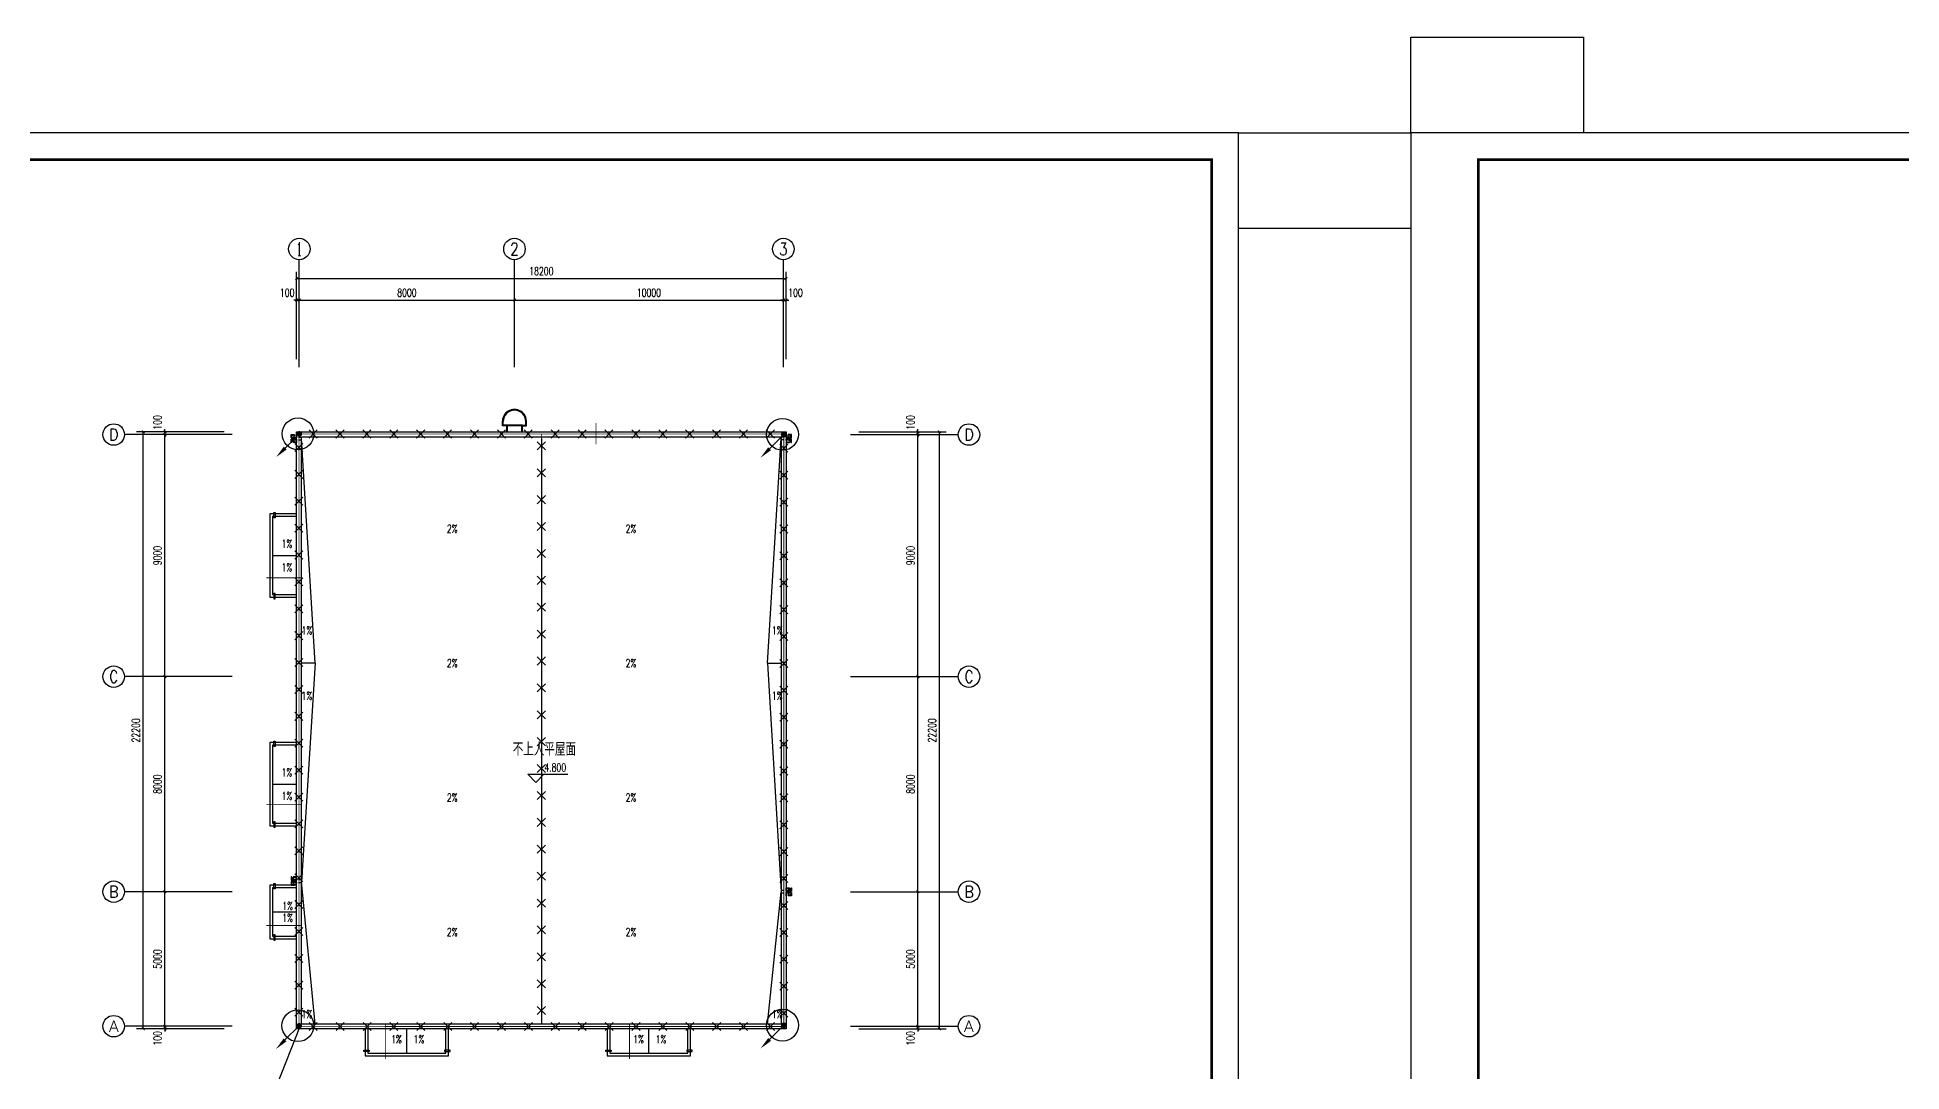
# Model space of a CAD drawing. Extents: x 5211311 to 5622788, y -441754 to -251897.
# Drawn here: x 5462449 to 5531773, y -400025 to -361561 of the extents above; entities that cross this region are included whole.
import ezdxf
from ezdxf.enums import TextEntityAlignment as Align

# ---------------------------------------------------------------- set-up
doc = ezdxf.new("R2010")
doc.units = 0
doc.header["$LTSCALE"] = 1000
doc.header["$MEASUREMENT"] = 0
doc.linetypes.add('CONTINOUS', pattern=[0])
doc.linetypes.add('DASH_50', pattern=[0.175, 0.125, -0.05])
doc.layers.get('0').update_dxf_attribs({"linetype": 'CONTINUOUS'})
doc.layers.get('Defpoints').update_dxf_attribs({"linetype": 'CONTINUOUS'})
doc.layers.add('_0', color=7, linetype='CONTINUOUS', lineweight=25)
for name, color, linetype in [('AXIS_TEXT', 7, 'CONTINUOUS'), ('DOTE', 252, 'CONTINUOUS'), ('LAYER1', 143, 'CONTINUOUS'), ('LWIRE', 4, 'CONTINUOUS'), ('PUB_TITLE', 4, 'CONTINUOUS'), ('WIRE-避雷', 4, 'CONTINUOUS'), ('图名', 15, 'CONTINUOUS'), ('建筑底图', 251, 'CONTINUOUS'), ('电气', 3, 'CONTINUOUS')]:
    doc.layers.add(name, color=color, linetype=linetype)
doc.styles.add('_HZTXT', font='txt.shx', dxfattribs={"width": 0.8, "bigfont": 'HZTXT.shx'})
doc.styles.add('_TCH_AXIS', font='COMPLEX', dxfattribs={"bigfont": 'GBCBIG'})
doc.styles.add('_TCH_DIM', font='SIMPLEX', dxfattribs={"bigfont": 'GBCBIG'})
doc.styles.add('_TCH_DIM_T3', font='SIMPLEX', dxfattribs={"width": 0.705882, "bigfont": 'GBCBIG'})
doc.styles.add('COMPLEX', font='COMPLEX')
doc.styles.get("Standard").update_dxf_attribs({"font": 'GBENOR', "bigfont": 'GBCBIG'})
doc.dimstyles.new('_TCH_ARCH&&100', dxfattribs={"dimtxt": 297.5, "dimasz": 100, "dimexe": 250, "dimexo": 300, "dimgap": 126.25, "dimtad": 1, "dimdec": 0, "dimzin": 0, "dimdsep": 46, "dimtxsty": '_TCH_DIM_T3', "dimblk": 'ARCHTICK', "dimcen": 0.09, "dimclrt": 7, "dimazin": 2, "dimtfac": 1, "dimtdec": 0, "dimtix": 1, "dimtmove": 2, "dimatfit": 3, "dimfxl": 0, "dimtolj": 1, "dimtzin": 0, "dimarcsym": 0})

# ---------------------------------------------------------------- blocks, each defined once
blk = doc.blocks.new('A$C05153518')
at = {"layer": 'LAYER1'}
h = blk.add_hatch(color=256, dxfattribs=at)
edge = h.paths.add_edge_path()
edge.add_ellipse((200, 200), major_axis=(77.8, 77.8), ratio=1, start_angle=315, end_angle=405, ccw=False)
edge.add_line((310, 200), (300, 200))
edge.add_ellipse((200, 200), major_axis=(-70.7, 70.7), ratio=1, start_angle=225, end_angle=315)
edge.add_line((200, 300), (200, 310))
edge = h.paths.add_edge_path()
edge.add_line((200, 310), (200, 300))
edge.add_ellipse((200, 200), major_axis=(70.7, 70.7), ratio=1, start_angle=45, end_angle=135)
edge.add_line((100, 200), (90, 200))
edge.add_ellipse((200, 200), major_axis=(-77.8, 77.8), ratio=1, start_angle=-45, end_angle=45, ccw=False)
edge = h.paths.add_edge_path()
edge.add_line((90, 200), (100, 200))
edge.add_ellipse((200, 200), major_axis=(-70.7, 70.7), ratio=1, start_angle=45, end_angle=135)
edge.add_line((200, 100), (200, 90))
edge.add_ellipse((200, 200), major_axis=(77.8, 77.8), ratio=1, start_angle=135, end_angle=225, ccw=False)
edge = h.paths.add_edge_path()
edge.add_line((300, 200), (310, 200))
edge.add_ellipse((200, 200), major_axis=(-77.8, 77.8), ratio=1, start_angle=135, end_angle=225, ccw=False)
edge.add_line((200, 90), (200, 100))
edge.add_ellipse((200, 200), major_axis=(70.7, 70.7), ratio=1, start_angle=225, end_angle=315)
h = blk.add_hatch(color=256, dxfattribs=at)
edge = h.paths.add_edge_path()
edge.add_ellipse((200, 200), major_axis=(77.8, 77.8), ratio=1, start_angle=315, end_angle=405, ccw=False)
edge.add_line((310, 200), (300, 200))
edge.add_ellipse((200, 200), major_axis=(-70.7, 70.7), ratio=1, start_angle=225, end_angle=315)
edge.add_line((200, 300), (200, 310))
edge = h.paths.add_edge_path()
edge.add_line((200, 310), (200, 300))
edge.add_ellipse((200, 200), major_axis=(70.7, 70.7), ratio=1, start_angle=45, end_angle=135)
edge.add_line((100, 200), (90, 200))
edge.add_ellipse((200, 200), major_axis=(-77.8, 77.8), ratio=1, start_angle=-45, end_angle=45, ccw=False)
edge = h.paths.add_edge_path()
edge.add_line((90, 200), (100, 200))
edge.add_ellipse((200, 200), major_axis=(-70.7, 70.7), ratio=1, start_angle=45, end_angle=135)
edge.add_line((200, 100), (200, 90))
edge.add_ellipse((200, 200), major_axis=(77.8, 77.8), ratio=1, start_angle=135, end_angle=225, ccw=False)
edge = h.paths.add_edge_path()
edge.add_line((300, 200), (310, 200))
edge.add_ellipse((200, 200), major_axis=(-77.8, 77.8), ratio=1, start_angle=135, end_angle=225, ccw=False)
edge.add_line((200, 90), (200, 100))
edge.add_ellipse((200, 200), major_axis=(70.7, 70.7), ratio=1, start_angle=225, end_angle=315)
at = {"layer": 'DOTE'}
for p, q in [((400, 200), (0, 200)), ((200, 400), (200, 0)), ((200, 400), (200, 0)), ((200, 400), (200, 0))]:
    blk.add_line(p, q, dxfattribs=at)
at = {"layer": 'LAYER1'}
for radius in [110, 110, 100, 100]:
    blk.add_circle((200, 200), radius, dxfattribs=at)
blk = doc.blocks.new('A$C395401BF')
at = {"layer": 'LAYER1', "xscale": -0.5, "yscale": 0.5, "zscale": 0.5, "rotation": 180}
blk.add_blockref('A$C05153518', (0, 200), dxfattribs=at)
blk = doc.blocks.new('34343434')
at = {"layer": 'DOTE'}
blk.add_line((57410, 27919), (57410, 28119), dxfattribs=at)
at = {"layer": 'LAYER1', "linetype": 'DASH_50'}
for p, q in [((57410, 28069), (57070, 28069)), ((57410, 27969), (57070, 27969)), ((57436, 28062), (57490, 28149))]:
    blk.add_line(p, q, dxfattribs=at)
for points in [[(57310, 27869), (57310, 28169), (57510, 28169), (57510, 27869)], [(57330, 27889), (57330, 28149), (57490, 28149), (57490, 27889)]]:
    blk.add_lwpolyline(points, close=True, dxfattribs=at)
at = {"layer": 'LAYER1', "linetype": 'CONTINOUS'}
blk.add_circle((57410, 28019), 50, dxfattribs=at)
at = {"rotation": 270}
blk.add_blockref('A$C395401BF', (57310, 28119), dxfattribs=at)
blk = doc.blocks.new('_ArchTick')
at = {"color": 0, "linetype": 'ByBlock', "const_width": 0.4}
blk.add_lwpolyline([(-0.5, -0.5), (0.5, 0.5)], dxfattribs=at)
blk = doc.blocks.new('*D30')
at = {"layer": 'Defpoints', "color": 0, "transparency": 16777216}
for p in [(5492692, -398333), (5492692, -398433), (5495192, -398333)]:
    blk.add_point(p, dxfattribs=at)
at = {"layer": '建筑底图', "color": 0, "lineweight": -2, "transparency": 16777216}
for p, q in [((5492992, -398333), (5495442, -398333)), ((5492992, -398433), (5495442, -398433)), ((5495192, -398333), (5495192, -398233)), ((5495192, -398433), (5495192, -398333)), ((5495192, -398433), (5495192, -398533))]:
    blk.add_line(p, q, dxfattribs=at)
at = {"layer": '建筑底图', "color": 0, "lineweight": -2, "transparency": 16777216, "xscale": 100, "yscale": 100, "zscale": 100}
for p, rotation in [((5495192, -398333), 270), ((5495192, -398433), 90)]:
    blk.add_blockref('_ArchTick', p, dxfattribs=dict(at, rotation=rotation))
at = {"layer": '建筑底图', "color": 7, "transparency": 16777216, "insert": (5494917, -398783), "char_height": 297.5, "attachment_point": 5, "rotation": 90, "style": '_TCH_DIM_T3'}
blk.add_mtext('\\A1;100', dxfattribs=at)
blk = doc.blocks.new('*D31')
at = {"layer": 'Defpoints', "color": 0, "transparency": 16777216}
for p in [(5492692, -393333), (5495192, -393333), (5492692, -398333)]:
    blk.add_point(p, dxfattribs=at)
at = {"layer": '建筑底图', "color": 0, "lineweight": -2, "transparency": 16777216}
for p, q in [((5492992, -393333), (5495442, -393333)), ((5495192, -398333), (5495192, -393333)), ((5492992, -398333), (5495442, -398333))]:
    blk.add_line(p, q, dxfattribs=at)
at = {"layer": '建筑底图', "color": 0, "lineweight": -2, "transparency": 16777216, "xscale": 100, "yscale": 100, "zscale": 100}
for p, rotation in [((5495192, -393333), 90), ((5495192, -398333), 270)]:
    blk.add_blockref('_ArchTick', p, dxfattribs=dict(at, rotation=rotation))
at = {"layer": '建筑底图', "color": 7, "transparency": 16777216, "insert": (5494917, -395833), "char_height": 297.5, "attachment_point": 5, "rotation": 90, "style": '_TCH_DIM_T3'}
blk.add_mtext('\\A1;5000', dxfattribs=at)
blk = doc.blocks.new('*D32')
at = {"layer": 'Defpoints', "color": 0, "transparency": 16777216}
for p in [(5492692, -385333), (5495192, -385333), (5492692, -393333)]:
    blk.add_point(p, dxfattribs=at)
at = {"layer": '建筑底图', "color": 0, "lineweight": -2, "transparency": 16777216}
for p, q in [((5492992, -385333), (5495442, -385333)), ((5495192, -393333), (5495192, -385333)), ((5492992, -393333), (5495442, -393333))]:
    blk.add_line(p, q, dxfattribs=at)
at = {"layer": '建筑底图', "color": 0, "lineweight": -2, "transparency": 16777216, "xscale": 100, "yscale": 100, "zscale": 100}
for p, rotation in [((5495192, -385333), 90), ((5495192, -393333), 270)]:
    blk.add_blockref('_ArchTick', p, dxfattribs=dict(at, rotation=rotation))
at = {"layer": '建筑底图', "color": 7, "transparency": 16777216, "insert": (5494917, -389333), "char_height": 297.5, "attachment_point": 5, "rotation": 90, "style": '_TCH_DIM_T3'}
blk.add_mtext('\\A1;8000', dxfattribs=at)
blk = doc.blocks.new('*D33')
at = {"layer": 'Defpoints', "color": 0, "transparency": 16777216}
for p in [(5492692, -376333), (5495192, -376333), (5492692, -385333)]:
    blk.add_point(p, dxfattribs=at)
at = {"layer": '建筑底图', "color": 0, "lineweight": -2, "transparency": 16777216}
for p, q in [((5492992, -376333), (5495442, -376333)), ((5495192, -385333), (5495192, -376333)), ((5492992, -385333), (5495442, -385333))]:
    blk.add_line(p, q, dxfattribs=at)
at = {"layer": '建筑底图', "color": 0, "lineweight": -2, "transparency": 16777216, "xscale": 100, "yscale": 100, "zscale": 100}
for p, rotation in [((5495192, -376333), 90), ((5495192, -385333), 270)]:
    blk.add_blockref('_ArchTick', p, dxfattribs=dict(at, rotation=rotation))
at = {"layer": '建筑底图', "color": 7, "transparency": 16777216, "insert": (5494917, -380833), "char_height": 297.5, "attachment_point": 5, "rotation": 90, "style": '_TCH_DIM_T3'}
blk.add_mtext('\\A1;9000', dxfattribs=at)
blk = doc.blocks.new('*D34')
at = {"layer": 'Defpoints', "color": 0, "transparency": 16777216}
for p in [(5492692, -376233), (5492692, -376333), (5495192, -376233)]:
    blk.add_point(p, dxfattribs=at)
at = {"layer": '建筑底图', "color": 0, "lineweight": -2, "transparency": 16777216}
for p, q in [((5492992, -376233), (5495442, -376233)), ((5492992, -376333), (5495442, -376333)), ((5495192, -376233), (5495192, -376133)), ((5495192, -376333), (5495192, -376233)), ((5495192, -376333), (5495192, -376433))]:
    blk.add_line(p, q, dxfattribs=at)
at = {"layer": '建筑底图', "color": 0, "lineweight": -2, "transparency": 16777216, "xscale": 100, "yscale": 100, "zscale": 100}
for p, rotation in [((5495192, -376233), 270), ((5495192, -376333), 90)]:
    blk.add_blockref('_ArchTick', p, dxfattribs=dict(at, rotation=rotation))
at = {"layer": '建筑底图', "color": 7, "transparency": 16777216, "insert": (5494917, -375883), "char_height": 297.5, "attachment_point": 5, "rotation": 90, "style": '_TCH_DIM_T3'}
blk.add_mtext('\\A1;100', dxfattribs=at)
blk = doc.blocks.new('*D35')
at = {"layer": 'Defpoints', "color": 0, "transparency": 16777216}
for p in [(5492692, -376233), (5495992, -376233), (5492692, -398433)]:
    blk.add_point(p, dxfattribs=at)
at = {"layer": '建筑底图', "color": 0, "lineweight": -2, "transparency": 16777216}
for p, q in [((5492992, -376233), (5496242, -376233)), ((5495992, -398433), (5495992, -376233)), ((5492992, -398433), (5496242, -398433))]:
    blk.add_line(p, q, dxfattribs=at)
at = {"layer": '建筑底图', "color": 0, "lineweight": -2, "transparency": 16777216, "xscale": 100, "yscale": 100, "zscale": 100}
for p, rotation in [((5495992, -376233), 90), ((5495992, -398433), 270)]:
    blk.add_blockref('_ArchTick', p, dxfattribs=dict(at, rotation=rotation))
at = {"layer": '建筑底图', "color": 7, "transparency": 16777216, "insert": (5495717, -387333), "char_height": 297.5, "attachment_point": 5, "rotation": 90, "style": '_TCH_DIM_T3'}
blk.add_mtext('\\A1;22200', dxfattribs=at)
blk = doc.blocks.new('*D36')
at = {"layer": 'Defpoints', "color": 0, "transparency": 16777216}
for p in [(5467192, -398333), (5469692, -398333), (5469692, -398433)]:
    blk.add_point(p, dxfattribs=at)
at = {"layer": '建筑底图', "color": 0, "lineweight": -2, "transparency": 16777216}
for p, q in [((5469392, -398333), (5466942, -398333)), ((5469392, -398433), (5466942, -398433)), ((5467192, -398333), (5467192, -398233)), ((5467192, -398433), (5467192, -398333)), ((5467192, -398433), (5467192, -398533))]:
    blk.add_line(p, q, dxfattribs=at)
at = {"layer": '建筑底图', "color": 0, "lineweight": -2, "transparency": 16777216, "xscale": 100, "yscale": 100, "zscale": 100}
for p, rotation in [((5467192, -398333), 270), ((5467192, -398433), 90)]:
    blk.add_blockref('_ArchTick', p, dxfattribs=dict(at, rotation=rotation))
at = {"layer": '建筑底图', "color": 7, "transparency": 16777216, "insert": (5466917, -398783), "char_height": 297.5, "attachment_point": 5, "rotation": 90, "style": '_TCH_DIM_T3'}
blk.add_mtext('\\A1;100', dxfattribs=at)
blk = doc.blocks.new('*D37')
at = {"layer": 'Defpoints', "color": 0, "transparency": 16777216}
for p in [(5467192, -393333), (5469692, -393333), (5469692, -398333)]:
    blk.add_point(p, dxfattribs=at)
at = {"layer": '建筑底图', "color": 0, "lineweight": -2, "transparency": 16777216}
for p, q in [((5469392, -393333), (5466942, -393333)), ((5467192, -398333), (5467192, -393333)), ((5469392, -398333), (5466942, -398333))]:
    blk.add_line(p, q, dxfattribs=at)
at = {"layer": '建筑底图', "color": 0, "lineweight": -2, "transparency": 16777216, "xscale": 100, "yscale": 100, "zscale": 100}
for p, rotation in [((5467192, -393333), 90), ((5467192, -398333), 270)]:
    blk.add_blockref('_ArchTick', p, dxfattribs=dict(at, rotation=rotation))
at = {"layer": '建筑底图', "color": 7, "transparency": 16777216, "insert": (5466917, -395833), "char_height": 297.5, "attachment_point": 5, "rotation": 90, "style": '_TCH_DIM_T3'}
blk.add_mtext('\\A1;5000', dxfattribs=at)
blk = doc.blocks.new('*D38')
at = {"layer": 'Defpoints', "color": 0, "transparency": 16777216}
for p in [(5467192, -385333), (5469692, -385333), (5469692, -393333)]:
    blk.add_point(p, dxfattribs=at)
at = {"layer": '建筑底图', "color": 0, "lineweight": -2, "transparency": 16777216}
for p, q in [((5469392, -385333), (5466942, -385333)), ((5467192, -393333), (5467192, -385333)), ((5469392, -393333), (5466942, -393333))]:
    blk.add_line(p, q, dxfattribs=at)
at = {"layer": '建筑底图', "color": 0, "lineweight": -2, "transparency": 16777216, "xscale": 100, "yscale": 100, "zscale": 100}
for p, rotation in [((5467192, -385333), 90), ((5467192, -393333), 270)]:
    blk.add_blockref('_ArchTick', p, dxfattribs=dict(at, rotation=rotation))
at = {"layer": '建筑底图', "color": 7, "transparency": 16777216, "insert": (5466917, -389333), "char_height": 297.5, "attachment_point": 5, "rotation": 90, "style": '_TCH_DIM_T3'}
blk.add_mtext('\\A1;8000', dxfattribs=at)
blk = doc.blocks.new('*D39')
at = {"layer": 'Defpoints', "color": 0, "transparency": 16777216}
for p in [(5467192, -376333), (5469692, -376333), (5469692, -385333)]:
    blk.add_point(p, dxfattribs=at)
at = {"layer": '建筑底图', "color": 0, "lineweight": -2, "transparency": 16777216}
for p, q in [((5469392, -376333), (5466942, -376333)), ((5467192, -385333), (5467192, -376333)), ((5469392, -385333), (5466942, -385333))]:
    blk.add_line(p, q, dxfattribs=at)
at = {"layer": '建筑底图', "color": 0, "lineweight": -2, "transparency": 16777216, "xscale": 100, "yscale": 100, "zscale": 100}
for p, rotation in [((5467192, -376333), 90), ((5467192, -385333), 270)]:
    blk.add_blockref('_ArchTick', p, dxfattribs=dict(at, rotation=rotation))
at = {"layer": '建筑底图', "color": 7, "transparency": 16777216, "insert": (5466917, -380833), "char_height": 297.5, "attachment_point": 5, "rotation": 90, "style": '_TCH_DIM_T3'}
blk.add_mtext('\\A1;9000', dxfattribs=at)
blk = doc.blocks.new('*D40')
at = {"layer": 'Defpoints', "color": 0, "transparency": 16777216}
for p in [(5467192, -376233), (5469692, -376233), (5469692, -376333)]:
    blk.add_point(p, dxfattribs=at)
at = {"layer": '建筑底图', "color": 0, "lineweight": -2, "transparency": 16777216}
for p, q in [((5469392, -376233), (5466942, -376233)), ((5469392, -376333), (5466942, -376333)), ((5467192, -376233), (5467192, -376133)), ((5467192, -376333), (5467192, -376233)), ((5467192, -376333), (5467192, -376433))]:
    blk.add_line(p, q, dxfattribs=at)
at = {"layer": '建筑底图', "color": 0, "lineweight": -2, "transparency": 16777216, "xscale": 100, "yscale": 100, "zscale": 100}
for p, rotation in [((5467192, -376233), 270), ((5467192, -376333), 90)]:
    blk.add_blockref('_ArchTick', p, dxfattribs=dict(at, rotation=rotation))
at = {"layer": '建筑底图', "color": 7, "transparency": 16777216, "insert": (5466917, -375883), "char_height": 297.5, "attachment_point": 5, "rotation": 90, "style": '_TCH_DIM_T3'}
blk.add_mtext('\\A1;100', dxfattribs=at)
blk = doc.blocks.new('*D41')
at = {"layer": 'Defpoints', "color": 0, "transparency": 16777216}
for p in [(5466392, -376233), (5469692, -376233), (5469692, -398433)]:
    blk.add_point(p, dxfattribs=at)
at = {"layer": '建筑底图', "color": 0, "lineweight": -2, "transparency": 16777216}
for p, q in [((5469392, -376233), (5466142, -376233)), ((5466392, -398433), (5466392, -376233)), ((5469392, -398433), (5466142, -398433))]:
    blk.add_line(p, q, dxfattribs=at)
at = {"layer": '建筑底图', "color": 0, "lineweight": -2, "transparency": 16777216, "xscale": 100, "yscale": 100, "zscale": 100}
for p, rotation in [((5466392, -376233), 90), ((5466392, -398433), 270)]:
    blk.add_blockref('_ArchTick', p, dxfattribs=dict(at, rotation=rotation))
at = {"layer": '建筑底图', "color": 7, "transparency": 16777216, "insert": (5466117, -387333), "char_height": 297.5, "attachment_point": 5, "rotation": 90, "style": '_TCH_DIM_T3'}
blk.add_mtext('\\A1;22200', dxfattribs=at)
blk = doc.blocks.new('_AXISO')
blk.add_circle((0, 0), 0.5)
at = {"layer": 'AXIS_TEXT', "style": 'COMPLEX', "width": 1.041667}
blk.add_attdef('A', text='', height=0.56, dxfattribs=at).set_placement((-0.25, -0.28), (0.25, -0.28), align=Align.FIT)
blk = doc.blocks.new('*D42')
at = {"layer": 'Defpoints', "color": 0, "transparency": 16777216}
for p in [(5472192, -371333), (5472092, -373833), (5472192, -373833)]:
    blk.add_point(p, dxfattribs=at)
at = {"layer": '建筑底图', "color": 0, "lineweight": -2, "transparency": 16777216}
for p, q in [((5472092, -371333), (5471992, -371333)), ((5472092, -373533), (5472092, -371083)), ((5472092, -371333), (5472192, -371333)), ((5472192, -373533), (5472192, -371083)), ((5472192, -371333), (5472292, -371333))]:
    blk.add_line(p, q, dxfattribs=at)
at = {"layer": '建筑底图', "color": 0, "lineweight": -2, "transparency": 16777216, "xscale": 100, "yscale": 100, "zscale": 100}
blk.add_blockref('_ArchTick', (5472092, -371333), dxfattribs=at)
at = {"layer": '建筑底图', "color": 0, "lineweight": -2, "transparency": 16777216, "xscale": 100, "yscale": 100, "zscale": 100, "rotation": 180}
blk.add_blockref('_ArchTick', (5472192, -371333), dxfattribs=at)
at = {"layer": '建筑底图', "color": 7, "transparency": 16777216, "insert": (5471742, -371058), "char_height": 297.5, "attachment_point": 5, "style": '_TCH_DIM_T3'}
blk.add_mtext('\\A1;100', dxfattribs=at)
blk = doc.blocks.new('*D43')
at = {"layer": 'Defpoints', "color": 0, "transparency": 16777216}
for p in [(5480192, -371333), (5472192, -373833), (5480192, -373833)]:
    blk.add_point(p, dxfattribs=at)
at = {"layer": '建筑底图', "color": 0, "lineweight": -2, "transparency": 16777216}
for p, q in [((5472192, -373533), (5472192, -371083)), ((5472192, -371333), (5480192, -371333)), ((5480192, -373533), (5480192, -371083))]:
    blk.add_line(p, q, dxfattribs=at)
at = {"layer": '建筑底图', "color": 0, "lineweight": -2, "transparency": 16777216, "xscale": 100, "yscale": 100, "zscale": 100, "rotation": 180}
blk.add_blockref('_ArchTick', (5472192, -371333), dxfattribs=at)
at = {"layer": '建筑底图', "color": 0, "lineweight": -2, "transparency": 16777216, "xscale": 100, "yscale": 100, "zscale": 100}
blk.add_blockref('_ArchTick', (5480192, -371333), dxfattribs=at)
at = {"layer": '建筑底图', "color": 7, "transparency": 16777216, "insert": (5476192, -371058), "char_height": 297.5, "attachment_point": 5, "style": '_TCH_DIM_T3'}
blk.add_mtext('\\A1;8000', dxfattribs=at)
blk = doc.blocks.new('*D44')
at = {"layer": 'Defpoints', "color": 0, "transparency": 16777216}
for p in [(5490192, -371333), (5480192, -373833), (5490192, -373833)]:
    blk.add_point(p, dxfattribs=at)
at = {"layer": '建筑底图', "color": 0, "lineweight": -2, "transparency": 16777216}
for p, q in [((5480192, -373533), (5480192, -371083)), ((5480192, -371333), (5490192, -371333)), ((5490192, -373533), (5490192, -371083))]:
    blk.add_line(p, q, dxfattribs=at)
at = {"layer": '建筑底图', "color": 0, "lineweight": -2, "transparency": 16777216, "xscale": 100, "yscale": 100, "zscale": 100, "rotation": 180}
blk.add_blockref('_ArchTick', (5480192, -371333), dxfattribs=at)
at = {"layer": '建筑底图', "color": 0, "lineweight": -2, "transparency": 16777216, "xscale": 100, "yscale": 100, "zscale": 100}
blk.add_blockref('_ArchTick', (5490192, -371333), dxfattribs=at)
at = {"layer": '建筑底图', "color": 7, "transparency": 16777216, "insert": (5485192, -371058), "char_height": 297.5, "attachment_point": 5, "style": '_TCH_DIM_T3'}
blk.add_mtext('\\A1;10000', dxfattribs=at)
blk = doc.blocks.new('*D45')
at = {"layer": 'Defpoints', "color": 0, "transparency": 16777216}
for p in [(5490292, -371333), (5490192, -373833), (5490292, -373833)]:
    blk.add_point(p, dxfattribs=at)
at = {"layer": '建筑底图', "color": 0, "lineweight": -2, "transparency": 16777216}
for p, q in [((5490192, -371333), (5490092, -371333)), ((5490192, -373533), (5490192, -371083)), ((5490192, -371333), (5490292, -371333)), ((5490292, -373533), (5490292, -371083)), ((5490292, -371333), (5490392, -371333))]:
    blk.add_line(p, q, dxfattribs=at)
at = {"layer": '建筑底图', "color": 0, "lineweight": -2, "transparency": 16777216, "xscale": 100, "yscale": 100, "zscale": 100}
blk.add_blockref('_ArchTick', (5490192, -371333), dxfattribs=at)
at = {"layer": '建筑底图', "color": 0, "lineweight": -2, "transparency": 16777216, "xscale": 100, "yscale": 100, "zscale": 100, "rotation": 180}
blk.add_blockref('_ArchTick', (5490292, -371333), dxfattribs=at)
at = {"layer": '建筑底图', "color": 7, "transparency": 16777216, "insert": (5490642, -371058), "char_height": 297.5, "attachment_point": 5, "style": '_TCH_DIM_T3'}
blk.add_mtext('\\A1;100', dxfattribs=at)
blk = doc.blocks.new('*D46')
at = {"layer": 'Defpoints', "color": 0, "transparency": 16777216}
for p in [(5490292, -370533), (5472092, -373833), (5490292, -373833)]:
    blk.add_point(p, dxfattribs=at)
at = {"layer": '建筑底图', "color": 0, "lineweight": -2, "transparency": 16777216}
for p, q in [((5472092, -373533), (5472092, -370283)), ((5472092, -370533), (5490292, -370533)), ((5490292, -373533), (5490292, -370283))]:
    blk.add_line(p, q, dxfattribs=at)
at = {"layer": '建筑底图', "color": 0, "lineweight": -2, "transparency": 16777216, "xscale": 100, "yscale": 100, "zscale": 100, "rotation": 180}
blk.add_blockref('_ArchTick', (5472092, -370533), dxfattribs=at)
at = {"layer": '建筑底图', "color": 0, "lineweight": -2, "transparency": 16777216, "xscale": 100, "yscale": 100, "zscale": 100}
blk.add_blockref('_ArchTick', (5490292, -370533), dxfattribs=at)
at = {"layer": '建筑底图', "color": 7, "transparency": 16777216, "insert": (5481192, -370258), "char_height": 297.5, "attachment_point": 5, "style": '_TCH_DIM_T3'}
blk.add_mtext('\\A1;18200', dxfattribs=at)
blk = doc.blocks.new('$TelecSys$00000009')
for p, q in [((-0.5, 0.5), (0.5, -0.5)), ((0.5, 0.5), (-0.5, -0.5))]:
    blk.add_line(p, q)
blk = doc.blocks.new('$TelecSys$00000080')
for p, q in [((-0.7, -0.7), (0, 0)), ((0.104, 0.104), (0.104, 0.104)), ((-0.104, -0.104), (-0.104, -0.104))]:
    blk.add_line(p, q)
at = {"const_width": 0.142}
blk.add_lwpolyline([(0.071, 0, 1), (-0.071, 0, 1)], format="xyb", close=True, dxfattribs=at)
blk.add_solid([(-0.63, -0.77), (-0.77, -0.63), (-1.15, -1.15)])
at = {"width": 0.8, "flags": 9}
blk.add_attdef('A', (0, 0), '', height=0.00002, rotation=180, dxfattribs=at)

msp = doc.modelspace()

# ---------------------------------------------------------------- linework, layer by layer
at = {"layer": '_0', "color": 0}
for points in [[(5513525.5, -361560.6), (5519937.9, -361560.6), (5519937.9, -365114), (5513525.5, -365114)], [(5507113.1, -365114), (5513525.5, -365114), (5513525.5, -368667.5), (5507113.1, -368667.5)]]:
    msp.add_lwpolyline(points, close=True, dxfattribs=at)
at = {"layer": 'PUB_TITLE', "color": 4}
for points in [[(5423013.1, -424514), (5507113.1, -424514), (5507113.1, -365114), (5423013.1, -365114)], [(5513525.5, -424514), (5597625.5, -424514), (5597625.5, -365114), (5513525.5, -365114)]]:
    msp.add_lwpolyline(points, close=True, dxfattribs=at)
at = {"layer": 'PUB_TITLE', "color": 4, "const_width": 100}
for points in [[(5425513.1, -423514), (5506113.1, -423514), (5506113.1, -366114), (5425513.1, -366114)], [(5516025.5, -423514), (5596625.5, -423514), (5596625.5, -366114), (5516025.5, -366114)]]:
    msp.add_lwpolyline(points, close=True, dxfattribs=at)
at = {"layer": 'WIRE-避雷', "const_width": 30}
for points in [[(5472177.6, -398347), (5490205.3, -398343.6), (5490205.3, -376311.3), (5472177.6, -376311.3), (5472177.6, -398347)], [(5481191.6, -398253), (5481191.6, -376311.3)]]:
    msp.add_lwpolyline(points, dxfattribs=at)
at = {"layer": '图名'}
for centre in [(5472144.2, -376306.5), (5490158, -376328.2), (5472137.2, -398315.7), (5490158, -398294.5)]:
    msp.add_circle(centre, 590.1, dxfattribs=at)
at = {"layer": '建筑底图'}
for p, q in [((5472191.6, -373833), (5472191.6, -369833)), ((5480191.6, -373833), (5480191.6, -369833)), ((5490191.6, -373833), (5490191.6, -369833)), ((5469691.6, -376333), (5465691.6, -376333)), ((5479742.6, -376013), (5479742.6, -375833)), ((5479891.6, -376013), (5479742.6, -376013)), ((5479771.6, -375983), (5479771.6, -375847.7)), ((5479891.6, -375983), (5479771.6, -375983)), ((5480491.6, -375983), (5480611.6, -375983)), ((5480491.6, -376013), (5480640.6, -376013)), ((5480611.6, -375983), (5480611.6, -375847.7)), ((5480640.6, -376013), (5480640.6, -375833)), ((5492691.6, -376333), (5496691.6, -376333)), ((5472787, -384833), (5472271.6, -376483)), ((5481191.6, -376483), (5481191.6, -398253)), ((5489596.1, -384833), (5490111.6, -376483)), ((5471191.6, -380833), (5472091.6, -380833)), ((5469691.6, -385333), (5465691.6, -385333)), ((5472787, -384833), (5472271.6, -384833)), ((5472787, -384833), (5472271.6, -392955.6)), ((5489596.1, -384833), (5490111.6, -384833)), ((5489596.1, -384833), (5490111.6, -393333)), ((5492691.6, -385333), (5496691.6, -385333)), ((5471191.6, -389333), (5472091.6, -389333)), ((5480988.5, -389266.7), (5480688.5, -388966.7)), ((5480688.5, -388966.7), (5482173, -388966.7)), ((5480988.5, -389266.7), (5481288.5, -388966.7)), ((5472787, -398253), (5472271.6, -392955.6)), ((5469691.6, -393333), (5465691.6, -393333)), ((5489596.1, -398253), (5490111.6, -393333)), ((5492691.6, -393333), (5496691.6, -393333)), ((5471191.6, -394083), (5472091.6, -394083)), ((5469691.6, -398333), (5465691.6, -398333)), ((5476191.6, -399333), (5476191.6, -398433)), ((5485191.6, -399333), (5485191.6, -398433)), ((5492691.6, -398333), (5496691.6, -398333))]:
    msp.add_line(p, q, dxfattribs=at)
for points in [[(5472091.6, -376233), (5490291.6, -376233), (5490291.6, -398433), (5472091.6, -398433)], [(5472271.6, -376413), (5490111.6, -376413), (5490111.6, -398253), (5472271.6, -398253)], [(5471299.9, -379428.4), (5471249.9, -379428.4), (5471249.9, -379228.4), (5471299.9, -379228.4)], [(5471299.9, -382237.6), (5471249.9, -382237.6), (5471249.9, -382437.6), (5471299.9, -382437.6)], [(5471299.9, -387928.4), (5471249.9, -387928.4), (5471249.9, -387728.4), (5471299.9, -387728.4)], [(5471299.9, -390737.6), (5471249.9, -390737.6), (5471249.9, -390937.6), (5471299.9, -390937.6)], [(5471299.9, -393228.4), (5471249.9, -393228.4), (5471249.9, -393028.4), (5471299.9, -393028.4)], [(5471299.9, -394937.6), (5471249.9, -394937.6), (5471249.9, -395137.6), (5471299.9, -395137.6)], [(5474787, -399224.6), (5474787, -399274.6), (5474587, -399274.6), (5474587, -399224.6)], [(5477596.1, -399224.6), (5477596.1, -399274.6), (5477796.1, -399274.6), (5477796.1, -399224.6)], [(5483787, -399224.6), (5483787, -399274.6), (5483587, -399274.6), (5483587, -399224.6)], [(5486596.1, -399224.6), (5486596.1, -399274.6), (5486796.1, -399274.6), (5486796.1, -399224.6)]]:
    msp.add_lwpolyline(points, close=True, dxfattribs=at)
for points in [[(5480491.6, -376233), (5480491.6, -375983), (5479891.6, -375983), (5479891.6, -376233)], [(5480461.6, -376233), (5480461.6, -376013), (5479921.6, -376013), (5479921.6, -376233)], [(5472091.6, -379283), (5471091.6, -379283), (5471091.6, -382383), (5472091.6, -382383)], [(5472091.6, -379383), (5471191.6, -379383), (5471191.6, -382283), (5472091.6, -382283)], [(5472091.6, -387783), (5471091.6, -387783), (5471091.6, -390883), (5472091.6, -390883)], [(5472091.6, -387883), (5471191.6, -387883), (5471191.6, -390783), (5472091.6, -390783)], [(5472091.6, -393083), (5471091.6, -393083), (5471091.6, -395083), (5472091.6, -395083)], [(5472091.6, -393183), (5471191.6, -393183), (5471191.6, -394983), (5472091.6, -394983)], [(5474641.6, -398433), (5474641.6, -399433), (5477741.6, -399433), (5477741.6, -398433)], [(5474741.6, -398433), (5474741.6, -399333), (5477641.6, -399333), (5477641.6, -398433)], [(5483641.6, -398433), (5483641.6, -399433), (5486741.6, -399433), (5486741.6, -398433)], [(5483741.6, -398433), (5483741.6, -399333), (5486641.6, -399333), (5486641.6, -398433)]]:
    msp.add_lwpolyline(points, dxfattribs=at)
at = {"layer": '建筑底图', "const_width": 30}
for points in [[(5483226.2, -376696.9), (5483226.2, -375903.2)], [(5472259.9, -381662.8), (5470959.8, -381662.8)], [(5472259.9, -390098), (5470959.8, -390098)], [(5472259.9, -394586.1), (5470959.8, -394586.1)], [(5475405.2, -398257.3), (5475405.2, -399557.4)], [(5484467.7, -398257.3), (5484467.7, -399557.4)]]:
    msp.add_lwpolyline(points, dxfattribs=at)
at = {"layer": '建筑底图'}
for points in [[(5471692.7, -380141, 0, 0, 0), (5471518.6, -379784.9, 80, 0, 0), (5471386.8, -379515.3, 0, 0, 0)], [(5477573.3, -379833, 0, 0, 0), (5474737.2, -379833, 80, 0, 0), (5474437.2, -379833, 0, 0, 0)], [(5484809.8, -379833, 0, 0, 0), (5487645.9, -379833, 80, 0, 0), (5487945.9, -379833, 0, 0, 0)], [(5471692.7, -381525, 0, 0, 0), (5471518.6, -381881.1, 80, 0, 0), (5471386.8, -382150.6, 0, 0, 0)], [(5472447.3, -383370, 0, 0, 0), (5472447.3, -382218.3, 80, 0, 0), (5472447.3, -381918.3, 0, 0, 0)], [(5489935.9, -383370, 0, 0, 0), (5489935.9, -382218.3, 80, 0, 0), (5489935.9, -381918.3, 0, 0, 0)], [(5477573.3, -384833, 0, 0, 0), (5474737.2, -384833, 80, 0, 0), (5474437.2, -384833, 0, 0, 0)], [(5484809.8, -384833, 0, 0, 0), (5487645.9, -384833, 80, 0, 0), (5487945.9, -384833, 0, 0, 0)], [(5472447.3, -386295.9, 0, 0, 0), (5472447.3, -387447.6, 80, 0, 0), (5472447.3, -387747.6, 0, 0, 0)], [(5489935.9, -386295.9, 0, 0, 0), (5489935.9, -387447.6, 80, 0, 0), (5489935.9, -387747.6, 0, 0, 0)], [(5471692.7, -388641, 0, 0, 0), (5471518.6, -388284.9, 80, 0, 0), (5471386.8, -388015.3, 0, 0, 0)], [(5471692.7, -390025, 0, 0, 0), (5471518.6, -390381.1, 80, 0, 0), (5471386.8, -390650.6, 0, 0, 0)], [(5477573.3, -389833, 0, 0, 0), (5474737.2, -389833, 80, 0, 0), (5474437.2, -389833, 0, 0, 0)], [(5484809.8, -389833, 0, 0, 0), (5487645.9, -389833, 80, 0, 0), (5487945.9, -389833, 0, 0, 0)], [(5471692.7, -393615.3, 0, 0, 0), (5471578.5, -393477.7, 80, 0, 0), (5471386.8, -393246.9, 0, 0, 0)], [(5471692.7, -394550.7, 0, 0, 0), (5471578.5, -394688.2, 80, 0, 0), (5471386.8, -394919, 0, 0, 0)], [(5477573.3, -394833, 0, 0, 0), (5474737.2, -394833, 80, 0, 0), (5474437.2, -394833, 0, 0, 0)], [(5484809.8, -394833, 0, 0, 0), (5487645.9, -394833, 80, 0, 0), (5487945.9, -394833, 0, 0, 0)], [(5472447.3, -397638.5, 0, 0, 0), (5472447.3, -396486.8, 80, 0, 0), (5472447.3, -396186.8, 0, 0, 0)], [(5489935.9, -397638.5, 0, 0, 0), (5489935.9, -396486.8, 80, 0, 0), (5489935.9, -396186.8, 0, 0, 0)], [(5475499.6, -398831.9, 0, 0, 0), (5475143.4, -399005.9, 80, 0, 0), (5474873.9, -399137.7, 0, 0, 0)], [(5476883.6, -398831.9, 0, 0, 0), (5477239.7, -399005.9, 80, 0, 0), (5477509.2, -399137.7, 0, 0, 0)], [(5484499.6, -398831.9, 0, 0, 0), (5484143.4, -399005.9, 80, 0, 0), (5483873.9, -399137.7, 0, 0, 0)], [(5485883.6, -398831.9, 0, 0, 0), (5486239.7, -399005.9, 80, 0, 0), (5486509.2, -399137.7, 0, 0, 0)]]:
    msp.add_lwpolyline(points, format="xyseb", dxfattribs=at)
for radius, start, end in [(450, 356.177446, 183.822554), (420, 0, 180)]:
    msp.add_arc((5480191.6, -375847.7), radius, start, end, dxfattribs=at)
at = {"layer": '电气'}
msp.add_line((5471379, -400477.7), (5472211, -398362.7), dxfattribs=at)

# ---------------------------------------------------------------- block references
at = {"layer": 'LWIRE'}
for name, p, xscale, yscale, zscale in [('$TelecSys$00000080', (5472191.6, -376311.3), 750, 750, 750), ('$TelecSys$00000080', (5490205.3, -376333), 750, 750, 750), ('$TelecSys$00000080', (5472184.6, -398320.5), 750, 750, 750), ('$TelecSys$00000009', (5472710.2, -398343.6), 300, 300, 300), ('$TelecSys$00000009', (5473710.2, -398343.6), 300, 300, 300), ('$TelecSys$00000009', (5474710.2, -398343.6), 300, 300, 300), ('$TelecSys$00000009', (5475710.2, -398343.6), 300, 300, 300), ('$TelecSys$00000009', (5476710.2, -398343.6), 300, 300, 300), ('$TelecSys$00000009', (5477710.2, -398343.6), 300, 300, 300), ('$TelecSys$00000009', (5478710.2, -398343.6), 300, 300, 300), ('$TelecSys$00000009', (5479710.2, -398343.6), 300, 300, 300), ('$TelecSys$00000009', (5480710.2, -398343.6), 300, 300, 300), ('$TelecSys$00000009', (5481710.2, -398343.6), 300, 300, 300), ('$TelecSys$00000009', (5482710.2, -398343.6), 300, 300, 300), ('$TelecSys$00000009', (5483710.2, -398343.6), 300, 300, 300), ('$TelecSys$00000009', (5484710.2, -398343.6), 300, 300, 300), ('$TelecSys$00000009', (5485710.2, -398343.6), 300, 300, 300), ('$TelecSys$00000009', (5486710.2, -398343.6), 300, 300, 300), ('$TelecSys$00000009', (5487710.2, -398343.6), 300, 300, 300), ('$TelecSys$00000009', (5488710.2, -398343.6), 300, 300, 300), ('$TelecSys$00000080', (5490205.3, -398299.3), 750, 750, 750), ('$TelecSys$00000009', (5489710.2, -398343.6), 300, 300, 300)]:
    msp.add_blockref(name, p, dxfattribs=dict(at, xscale=xscale, yscale=yscale, zscale=zscale))
at = {"layer": 'LWIRE', "xscale": 300, "yscale": 300, "zscale": 300}
for p, rotation in [((5472705.3, -376311.3), 180), ((5473705.3, -376311.3), 180), ((5474705.3, -376311.3), 180), ((5475705.3, -376311.3), 180), ((5476705.3, -376311.3), 180), ((5477705.3, -376311.3), 180), ((5478705.3, -376311.3), 180), ((5479705.3, -376311.3), 180), ((5480705.3, -376311.3), 180), ((5481705.3, -376311.3), 180), ((5482705.3, -376311.3), 180), ((5483705.3, -376311.3), 180), ((5484705.3, -376311.3), 180), ((5485705.3, -376311.3), 180), ((5486705.3, -376311.3), 180), ((5487705.3, -376311.3), 180), ((5488705.3, -376311.3), 180), ((5489705.3, -376311.3), 180), ((5472177.6, -376811.3), 270), ((5481191.6, -376753), 90), ((5490205.3, -376843.6), 90), ((5472177.6, -377811.3), 270), ((5481191.6, -377753), 90), ((5490205.3, -377843.6), 90), ((5472177.6, -378811.3), 270), ((5481191.6, -378753), 90), ((5490205.3, -378843.6), 90), ((5472177.6, -379811.3), 270), ((5481191.6, -379753), 90), ((5490205.3, -379843.6), 90), ((5472177.6, -380811.3), 270), ((5481191.6, -380753), 90), ((5490205.3, -380843.6), 90), ((5472177.6, -381811.3), 270), ((5481191.6, -381753), 90), ((5490205.3, -381843.6), 90), ((5472177.6, -382811.3), 270), ((5481191.6, -382753), 90), ((5490205.3, -382843.6), 90), ((5472177.6, -383811.3), 270), ((5481191.6, -383753), 90), ((5490205.3, -383843.6), 90), ((5472177.6, -384811.3), 270), ((5481191.6, -384753), 90), ((5490205.3, -384843.6), 90), ((5472177.6, -385811.3), 270), ((5481191.6, -385753), 90), ((5490205.3, -385843.6), 90), ((5472177.6, -386811.3), 270), ((5481191.6, -386753), 90), ((5490205.3, -386843.6), 90), ((5472177.6, -387811.3), 270), ((5481191.6, -387753), 90), ((5490205.3, -387843.6), 90), ((5472177.6, -388811.3), 270), ((5481191.6, -388753), 90), ((5490205.3, -388843.6), 90), ((5472177.6, -389811.3), 270), ((5481191.6, -389753), 90), ((5490205.3, -389843.6), 90), ((5472177.6, -390811.3), 270), ((5481191.6, -390753), 90), ((5490205.3, -390843.6), 90), ((5472177.6, -391811.3), 270), ((5481191.6, -391753), 90), ((5490205.3, -391843.6), 90), ((5472177.6, -392811.3), 270), ((5481191.6, -392753), 90), ((5490205.3, -392843.6), 90), ((5472177.6, -393811.3), 270), ((5481191.6, -393753), 90), ((5490205.3, -393843.6), 90), ((5472177.6, -394811.3), 270), ((5481191.6, -394753), 90), ((5490205.3, -394843.6), 90), ((5472177.6, -395811.3), 270), ((5481191.6, -395753), 90), ((5490205.3, -395843.6), 90), ((5472177.6, -396811.3), 270), ((5481191.6, -396753), 90), ((5490205.3, -396843.6), 90), ((5472177.6, -397811.3), 270), ((5481191.6, -397753), 90), ((5490205.3, -397843.6), 90)]:
    msp.add_blockref('$TelecSys$00000009', p, dxfattribs=dict(at, rotation=rotation))
at = {"layer": '建筑底图'}
ref = msp.add_blockref('_AXISO', (5472191.6, -369433), dxfattribs=dict(at, xscale=800, yscale=800, zscale=800))
ref.add_attrib('A', '1', dxfattribs={"layer": 'AXIS_TEXT', "color": 0, "height": 514.7, "style": '_TCH_AXIS'}).set_placement((5472081.3, -369690.3), (5472301.9, -369690.3), align=Align.FIT)
ref = msp.add_blockref('_AXISO', (5480191.6, -369433), dxfattribs=dict(at, xscale=800, yscale=800, zscale=800))
ref.add_attrib('A', '2', dxfattribs={"layer": 'AXIS_TEXT', "color": 0, "height": 465.9, "style": '_TCH_AXIS'}).set_placement((5480036.2, -369666), (5480346.9, -369666), align=Align.FIT)
ref = msp.add_blockref('_AXISO', (5490191.6, -369433), dxfattribs=dict(at, xscale=800, yscale=800, zscale=800))
ref.add_attrib('A', '3', dxfattribs={"layer": 'AXIS_TEXT', "color": 0, "height": 465.9, "style": '_TCH_AXIS'}).set_placement((5490036.2, -369666), (5490346.9, -369666), align=Align.FIT)
ref = msp.add_blockref('_AXISO', (5465291.6, -376333), dxfattribs=dict(at, xscale=800, yscale=800, zscale=800))
ref.add_attrib('A', 'D', dxfattribs={"layer": 'AXIS_TEXT', "color": 0, "height": 435.3, "style": '_TCH_AXIS'}).set_placement((5465115.4, -376550.6), (5465467.7, -376550.6), align=Align.FIT)
at = {"layer": '建筑底图', "rotation": 180}
msp.add_blockref('34343434', (5529401.5, -348463.8), dxfattribs=at)
at = {"layer": '建筑底图', "xscale": -1, "rotation": 180}
msp.add_blockref('34343434', (5432981.6, -348463.8), dxfattribs=at)
at = {"layer": '建筑底图'}
ref = msp.add_blockref('_AXISO', (5497091.6, -376333), dxfattribs=dict(at, xscale=800, yscale=800, zscale=800))
ref.add_attrib('A', 'D', dxfattribs={"layer": 'AXIS_TEXT', "color": 0, "height": 435.3, "style": '_TCH_AXIS'}).set_placement((5496915.4, -376550.6), (5497267.7, -376550.6), align=Align.FIT)
ref = msp.add_blockref('_AXISO', (5465291.6, -385333), dxfattribs=dict(at, xscale=800, yscale=800, zscale=800))
ref.add_attrib('A', 'C', dxfattribs={"layer": 'AXIS_TEXT', "color": 0, "height": 455.7, "style": '_TCH_AXIS'}).set_placement((5465128.8, -385560.8), (5465454.3, -385560.8), align=Align.FIT)
ref = msp.add_blockref('_AXISO', (5497091.6, -385333), dxfattribs=dict(at, xscale=800, yscale=800, zscale=800))
ref.add_attrib('A', 'C', dxfattribs={"layer": 'AXIS_TEXT', "color": 0, "height": 455.7, "style": '_TCH_AXIS'}).set_placement((5496928.8, -385560.8), (5497254.3, -385560.8), align=Align.FIT)
ref = msp.add_blockref('_AXISO', (5465291.6, -393333), dxfattribs=dict(at, xscale=800, yscale=800, zscale=800))
ref.add_attrib('A', 'B', dxfattribs={"layer": 'AXIS_TEXT', "color": 0, "height": 435.3, "style": '_TCH_AXIS'}).set_placement((5465115.4, -393550.6), (5465467.7, -393550.6), align=Align.FIT)
at = {"layer": '建筑底图', "xscale": -1}
msp.add_blockref('34343434', (5529401.5, -420952.2), dxfattribs=at)
at = {"layer": '建筑底图'}
ref = msp.add_blockref('_AXISO', (5497091.6, -393333), dxfattribs=dict(at, xscale=800, yscale=800, zscale=800))
ref.add_attrib('A', 'B', dxfattribs={"layer": 'AXIS_TEXT', "color": 0, "height": 435.3, "style": '_TCH_AXIS'}).set_placement((5496915.4, -393550.6), (5497267.7, -393550.6), align=Align.FIT)
msp.add_blockref('34343434', (5432981.6, -421352.2), dxfattribs=at)
ref = msp.add_blockref('_AXISO', (5465291.6, -398333), dxfattribs=dict(at, xscale=800, yscale=800, zscale=800))
ref.add_attrib('A', 'A', dxfattribs={"layer": 'AXIS_TEXT', "color": 0, "height": 425.2, "style": '_TCH_AXIS'}).set_placement((5465109.3, -398545.6), (5465473.8, -398545.6), align=Align.FIT)
ref = msp.add_blockref('_AXISO', (5497091.6, -398333), dxfattribs=dict(at, xscale=800, yscale=800, zscale=800))
ref.add_attrib('A', 'A', dxfattribs={"layer": 'AXIS_TEXT', "color": 0, "height": 425.2, "style": '_TCH_AXIS'}).set_placement((5496909.3, -398545.6), (5497273.8, -398545.6), align=Align.FIT)

# ---------------------------------------------------------------- texts
for s, height, style, width, p in [('2%', 297.5, '_TCH_DIM', 0.705882, (5477678.3, -379981.7)), ('2%', 297.5, '_TCH_DIM', 0.705882, (5484324.8, -379981.7)), ('1%', 297.5, '_TCH_DIM', 0.705882, (5471533.5, -380542.9)), ('1%', 297.5, '_TCH_DIM', 0.705882, (5471533.5, -381420.5)), ('1%', 297.5, '_TCH_DIM', 0.705882, (5472277.3, -383767.6)), ('1%', 297.5, '_TCH_DIM', 0.705882, (5489765.9, -383767.6)), ('2%', 297.5, '_TCH_DIM', 0.705882, (5477678.3, -384981.7)), ('2%', 297.5, '_TCH_DIM', 0.705882, (5484324.8, -384981.7)), ('1%', 297.5, '_TCH_DIM', 0.705882, (5472277.3, -386195.8)), ('1%', 297.5, '_TCH_DIM', 0.705882, (5489765.9, -386195.8)), ('不上人平屋面', 490.23, '_HZTXT', 0.8, (5480127.3, -388278)), ('1%', 297.5, '_TCH_DIM', 0.705882, (5471533.5, -389042.9)), ('4.800', 297.5, '_TCH_DIM', 0.705882, (5481303, -388861.7)), ('1%', 297.5, '_TCH_DIM', 0.705882, (5471533.5, -389920.5)), ('2%', 297.5, '_TCH_DIM', 0.705882, (5477678.3, -389981.7)), ('2%', 297.5, '_TCH_DIM', 0.705882, (5484324.8, -389981.7)), ('1%', 297.5, '_TCH_DIM', 0.705882, (5471557.9, -394011.7)), ('1%', 297.5, '_TCH_DIM', 0.705882, (5471557.9, -394451.8)), ('2%', 297.5, '_TCH_DIM', 0.705882, (5477678.3, -394981.7)), ('2%', 297.5, '_TCH_DIM', 0.705882, (5484324.8, -394981.7)), ('1%', 297.5, '_TCH_DIM', 0.705882, (5472277.3, -398036.1)), ('1%', 297.5, '_TCH_DIM', 0.705882, (5489765.9, -398036.1)), ('1%', 297.5, '_TCH_DIM', 0.705882, (5475604, -398969.7)), ('1%', 297.5, '_TCH_DIM', 0.705882, (5476439.1, -398969.7)), ('1%', 297.5, '_TCH_DIM', 0.705882, (5484604, -398969.7)), ('1%', 297.5, '_TCH_DIM', 0.705882, (5485439.1, -398969.7))]:
    msp.add_text(s, height=height, dxfattribs=dict(at, style=style, width=width)).set_placement(p)

# ---------------------------------------------------------------- dimensions: what is measured, and where the dimension line sits
for p1, p2, distance, picture, middle in [((5472091.6, -373833), (5490291.6, -373833), 3300, '*D46', (5481191.6, -370258)), ((5472191.6, -373833), (5480191.6, -373833), 2500, '*D43', (5476191.6, -371058)), ((5480191.6, -373833), (5490191.6, -373833), 2500, '*D44', (5485191.6, -371058)), ((5469691.6, -398433), (5469691.6, -376233), 3300, '*D41', (5466116.6, -387333)), ((5469691.6, -385333), (5469691.6, -376333), 2500, '*D39', (5466916.6, -380833)), ((5492691.6, -398433), (5492691.6, -376233), -3300, '*D35', (5495716.6, -387333)), ((5492691.6, -385333), (5492691.6, -376333), -2500, '*D33', (5494916.6, -380833)), ((5469691.6, -393333), (5469691.6, -385333), 2500, '*D38', (5466916.6, -389333)), ((5492691.6, -393333), (5492691.6, -385333), -2500, '*D32', (5494916.6, -389333)), ((5469691.6, -398333), (5469691.6, -393333), 2500, '*D37', (5466916.6, -395833)), ((5492691.6, -398333), (5492691.6, -393333), -2500, '*D31', (5494916.6, -395833))]:
    dim = msp.add_aligned_dim(p1=p1, p2=p2, distance=distance, dimstyle='_TCH_ARCH&&100', dxfattribs=at)
    dim.commit()
    dim.dimension.update_dxf_attribs({"geometry": picture, "text_midpoint": middle})
for base, p1, p2, angle, picture, middle in [((5472191.6, -371333), (5472091.6, -373833), (5472191.6, -373833), 0, '*D42', (5471741.6, -371058)), ((5490291.6, -371333), (5490191.6, -373833), (5490291.6, -373833), 0, '*D45', (5490641.6, -371058)), ((5467191.6, -376233), (5469691.6, -376333), (5469691.6, -376233), 90, '*D40', (5466916.6, -375883)), ((5495191.6, -376233), (5492691.6, -376333), (5492691.6, -376233), 90, '*D34', (5494916.6, -375883)), ((5467191.6, -398333), (5469691.6, -398433), (5469691.6, -398333), 90, '*D36', (5466916.6, -398783)), ((5495191.6, -398333), (5492691.6, -398433), (5492691.6, -398333), 90, '*D30', (5494916.6, -398783))]:
    dim = msp.add_linear_dim(base=base, p1=p1, p2=p2, angle=angle, dimstyle='_TCH_ARCH&&100', dxfattribs=at)
    dim.commit()
    dim.dimension.update_dxf_attribs({"geometry": picture, "text_midpoint": middle, "dimtype": 129})

doc.saveas('drawing.dxf')
